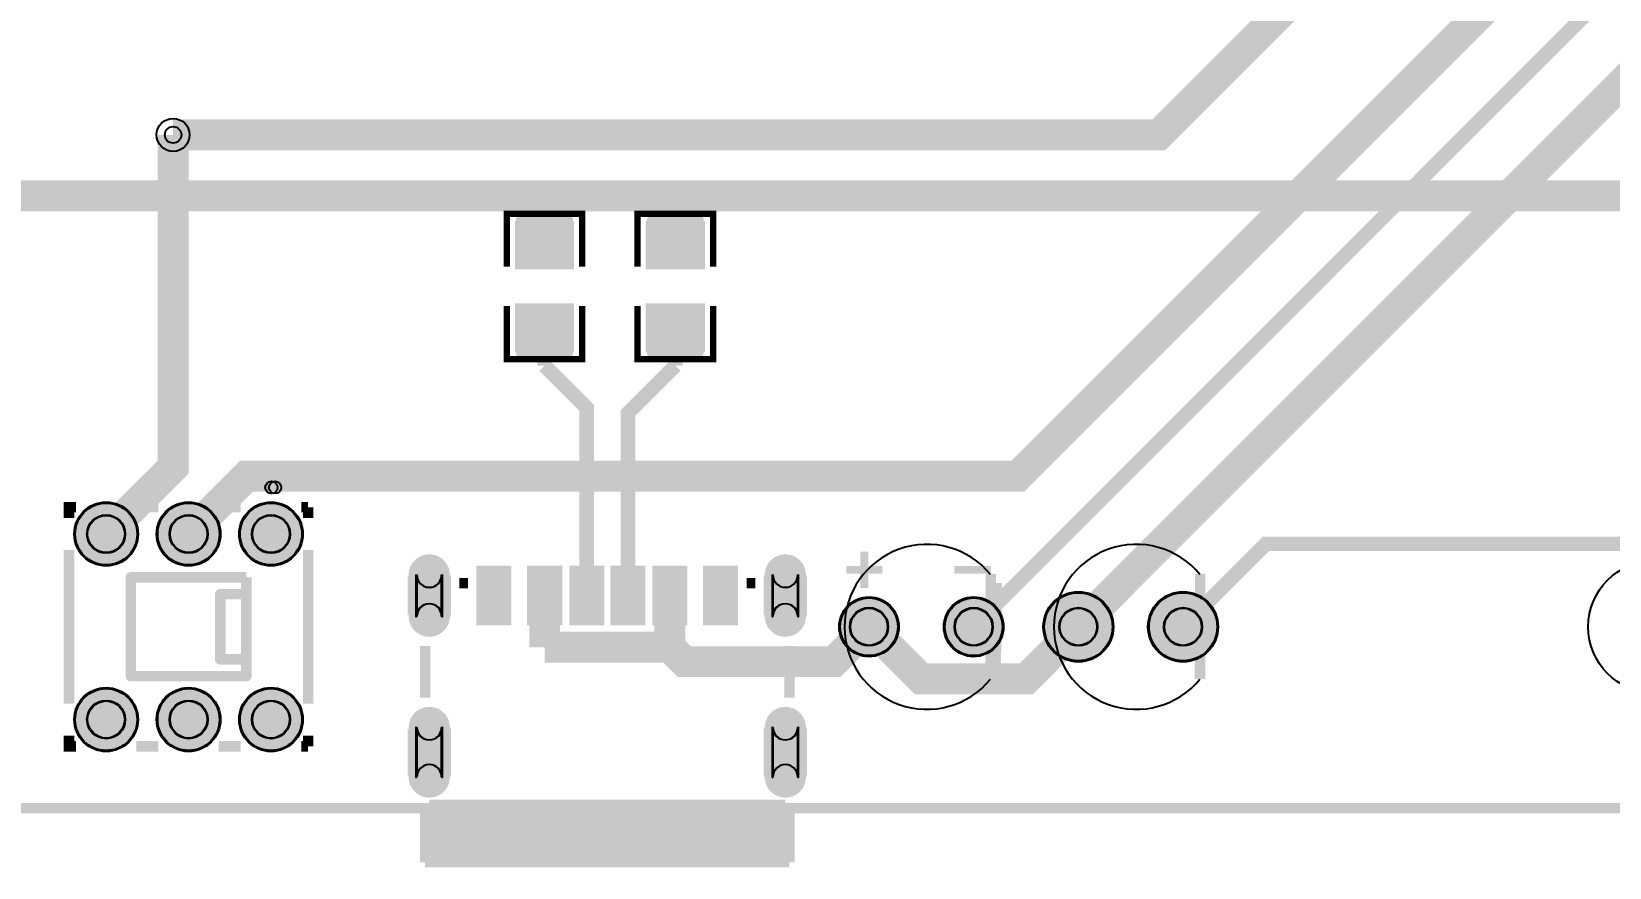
# Model space of a CAD drawing. Header units: millimetres. Extents: x -75 to 75, y -44 to 43.
# Drawn here: x -13.97 to 24.32, y -43.94 to -23.66 of the extents above; entities that cross this region are included whole.
import ezdxf

# ---------------------------------------------------------------- set-up
doc = ezdxf.new("R2010")
doc.units = ezdxf.units.MM
for name, color, linetype, true_color in [('BoardOutLine', 7, 'Continuous', 0xff00ff), ('BottomLayer', 7, 'Continuous', 0x0000ff), ('BottomSolderMaskLayer', 7, 'Continuous', 0xaa00ff), ('Document', 7, 'Continuous', 0xffffff), ('Hole', 7, 'Continuous', 0x222222), ('Multi-Layer', 7, 'Continuous', 0xc0c0c0), ('TopLayer', 7, 'Continuous', 0xff0000), ('TopPasteMaskLayer', 7, 'Continuous', 0x808080), ('TopSilkLayer', 7, 'Continuous', 0xffcc00), ('TopSolderMaskLayer', 7, 'Continuous', 0x800080)]:
    doc.layers.add(name, color=color, linetype=linetype, true_color=true_color)

msp = doc.modelspace()

# ---------------------------------------------------------------- hatches: boundary and pattern name
at = {"layer": 'BottomSolderMaskLayer'}
for points in [[(-12.935, -35.85, 1), (-11.385, -35.85, 1)], [(-10.935, -35.85, 1), (-9.385, -35.85, 1)], [(-8.935, -35.85, 1), (-7.385, -35.85, 1)], [(-3.795, -36.83, -0.785398), (-4.845, -36.83), (-4.845, -37.856, -0.785398), (-3.795, -37.856)], [(4.845, -36.83, -0.785398), (3.795, -36.83), (3.795, -37.856, -0.785398), (4.845, -37.856)], [(5.625, -38.1, 1), (7.075, -38.1, 1)], [(8.165, -38.1, 1), (9.615, -38.1, 1)], [(10.579, -38.1, 1), (12.281, -38.1, 1)], [(13.119, -38.1, 1), (14.821, -38.1, 1)], [(-12.935, -40.35, 1), (-11.385, -40.35, 1)], [(-10.935, -40.35, 1), (-9.385, -40.35, 1)], [(-8.935, -40.35, 1), (-7.385, -40.35, 1)], [(-3.795, -40.529, -0.785398), (-4.845, -40.529), (-4.845, -41.757, -0.785398), (-3.795, -41.757)], [(4.845, -40.529, -0.785398), (3.795, -40.529), (3.795, -41.757, -0.785398), (4.845, -41.757)]]:
    msp.add_hatch(color=256, dxfattribs=at).paths.add_polyline_path(points)
at = {"layer": 'Document'}
for points in [[(6.143, -36.28), (6.143, -37.16), (6.333, -37.16), (6.333, -36.28)], [(6.677, -36.624), (5.797, -36.624), (5.797, -36.814), (6.677, -36.814)], [(9.3, -36.624), (8.42, -36.624), (8.42, -36.814), (9.3, -36.814)], [(-8.633, -37.02), (-8.633, -39.3), (-8.634, -39.317), (-8.637, -39.333), (-8.643, -39.349), (-8.65, -39.364), (-8.659, -39.377), (-8.67, -39.39), (-8.683, -39.401), (-8.697, -39.41), (-8.711, -39.417), (-8.727, -39.423), (-8.743, -39.426), (-8.76, -39.427), (-11.56, -39.427), (-11.577, -39.426), (-11.593, -39.423), (-11.609, -39.417), (-11.624, -39.41), (-11.637, -39.401), (-11.65, -39.39), (-11.661, -39.377), (-11.67, -39.364), (-11.677, -39.349), (-11.683, -39.333), (-11.686, -39.317), (-11.687, -39.3), (-11.687, -36.9), (-11.686, -36.883), (-11.683, -36.867), (-11.677, -36.851), (-11.67, -36.837), (-11.661, -36.823), (-11.65, -36.81), (-11.637, -36.799), (-11.624, -36.79), (-11.609, -36.783), (-11.593, -36.777), (-11.577, -36.774), (-11.56, -36.773), (-9.07, -36.773), (-9.053, -36.774), (-9.037, -36.777), (-9.021, -36.783), (-9.007, -36.79), (-8.993, -36.799), (-8.98, -36.81), (-8.969, -36.823), (-8.96, -36.837), (-8.953, -36.851), (-8.947, -36.867), (-8.944, -36.883), (-8.943, -36.9), (-8.944, -36.917), (-8.947, -36.933), (-8.953, -36.949), (-8.96, -36.964), (-8.969, -36.977), (-8.98, -36.99), (-8.993, -37.001), (-9.007, -37.01), (-9.021, -37.017), (-9.037, -37.023), (-9.053, -37.026), (-9.07, -37.027), (-11.433, -37.027), (-11.433, -39.173), (-8.887, -39.173), (-8.887, -37.02), (-8.886, -37.003), (-8.883, -36.987), (-8.877, -36.971), (-8.87, -36.957), (-8.861, -36.943), (-8.85, -36.93), (-8.837, -36.919), (-8.824, -36.91), (-8.809, -36.903), (-8.793, -36.897), (-8.777, -36.894), (-8.76, -36.893), (-8.743, -36.894), (-8.727, -36.897), (-8.711, -36.903), (-8.697, -36.91), (-8.683, -36.919), (-8.67, -36.93), (-8.659, -36.943), (-8.65, -36.957), (-8.643, -36.971), (-8.637, -36.987), (-8.634, -37.003), (-8.633, -37.02)], [(9.26, -37.04), (9.26, -39.16), (9.55, -39.16), (9.55, -39.15), (9.58, -37.04)], [(-8.8, -39.017), (-9.39, -39.017), (-9.407, -39.016), (-9.423, -39.013), (-9.439, -39.007), (-9.454, -39), (-9.467, -38.991), (-9.48, -38.98), (-9.491, -38.967), (-9.5, -38.954), (-9.507, -38.939), (-9.513, -38.923), (-9.516, -38.907), (-9.517, -38.89), (-9.517, -37.31), (-9.516, -37.294), (-9.513, -37.277), (-9.507, -37.261), (-9.5, -37.247), (-9.491, -37.233), (-9.48, -37.22), (-9.467, -37.209), (-9.454, -37.2), (-9.439, -37.193), (-9.423, -37.187), (-9.407, -37.184), (-9.39, -37.183), (-8.78, -37.183), (-8.763, -37.184), (-8.747, -37.187), (-8.731, -37.193), (-8.717, -37.2), (-8.703, -37.209), (-8.69, -37.22), (-8.679, -37.233), (-8.67, -37.247), (-8.663, -37.261), (-8.657, -37.277), (-8.654, -37.294), (-8.653, -37.31), (-8.654, -37.327), (-8.657, -37.343), (-8.663, -37.359), (-8.67, -37.374), (-8.679, -37.387), (-8.69, -37.4), (-8.703, -37.411), (-8.717, -37.42), (-8.731, -37.427), (-8.747, -37.433), (-8.763, -37.436), (-8.78, -37.437), (-9.263, -37.437), (-9.263, -38.763), (-8.8, -38.763), (-8.783, -38.764), (-8.767, -38.767), (-8.751, -38.773), (-8.737, -38.78), (-8.723, -38.789), (-8.71, -38.8), (-8.699, -38.813), (-8.69, -38.827), (-8.683, -38.841), (-8.677, -38.857), (-8.674, -38.873), (-8.673, -38.89), (-8.674, -38.907), (-8.677, -38.923), (-8.683, -38.939), (-8.69, -38.954), (-8.699, -38.967), (-8.71, -38.98), (-8.723, -38.991), (-8.737, -39), (-8.751, -39.007), (-8.767, -39.013), (-8.783, -39.016), (-8.8, -39.017)], [(-4.318, -42.291), (-4.318, -43.815), (4.318, -43.815), (4.318, -42.291)]]:
    msp.add_hatch(color=256, dxfattribs=at).paths.add_polyline_path(points)
at = {"layer": 'Multi-Layer'}
for points in [[(-12.91, -35.85, 1), (-11.41, -35.85, 1)], [(-10.91, -35.85, 1), (-9.41, -35.85, 1)], [(-8.91, -35.85, 1), (-7.41, -35.85, 1)], [(-3.82, -36.843, -0.785398), (-4.82, -36.843), (-4.82, -37.843, -0.785398), (-3.82, -37.843)], [(4.82, -36.843, -0.785398), (3.82, -36.843), (3.82, -37.843, -0.785398), (4.82, -37.843)], [(5.65, -38.1, 1), (7.05, -38.1, 1)], [(8.19, -38.1, 1), (9.59, -38.1, 1)], [(10.605, -38.1, 1), (12.256, -38.1, 1)], [(13.145, -38.1, 1), (14.796, -38.1, 1)], [(-12.91, -40.35, 1), (-11.41, -40.35, 1)], [(-10.91, -40.35, 1), (-9.41, -40.35, 1)], [(-8.91, -40.35, 1), (-7.41, -40.35, 1)], [(-3.82, -40.543, -0.785398), (-4.82, -40.543), (-4.82, -41.743, -0.785398), (-3.82, -41.743)], [(4.82, -40.543, -0.785398), (3.82, -40.543), (3.82, -41.743, -0.785398), (4.82, -41.743)]]:
    msp.add_hatch(color=256, dxfattribs=at).paths.add_polyline_path(points)
at = {"layer": 'TopLayer'}
for points in [[(-2.212, -29.411), (-0.836, -29.411), (-0.836, -28.279), (-2.212, -28.279)], [(0.963, -29.411), (2.339, -29.411), (2.339, -28.279), (0.963, -28.279)], [(-2.212, -30.279), (-0.836, -30.279), (-0.836, -31.411), (-2.212, -31.411)], [(0.963, -30.279), (2.339, -30.279), (2.339, -31.411), (0.963, -31.411)], [(-3.15, -36.643), (-2.35, -36.643), (-2.35, -38.043), (-3.15, -38.043)], [(-1.92, -36.643), (-1.12, -36.643), (-1.12, -38.043), (-1.92, -38.043)], [(-0.9, -36.643), (-0.1, -36.643), (-0.1, -38.043), (-0.9, -38.043)], [(0.1, -36.643), (0.9, -36.643), (0.9, -38.043), (0.1, -38.043)], [(1.12, -36.643), (1.92, -36.643), (1.92, -38.043), (1.12, -38.043)], [(2.35, -36.643), (3.15, -36.643), (3.15, -38.043), (2.35, -38.043)]]:
    msp.add_hatch(color=256, dxfattribs=at).paths.add_polyline_path(points)
at = {"layer": 'TopPasteMaskLayer'}
for points in [[(-2.164, -28.145), (-0.884, -28.145), (-0.834, -28.195), (-0.834, -29.345), (-0.884, -29.395), (-1.294, -29.4), (-1.294, -28.95), (-1.744, -28.95), (-1.744, -29.39), (-2.164, -29.395), (-2.214, -29.345), (-2.214, -28.195)], [(1.011, -28.145), (2.291, -28.145), (2.341, -28.195), (2.341, -29.345), (2.291, -29.395), (1.881, -29.4), (1.881, -28.95), (1.431, -28.95), (1.431, -29.39), (1.011, -29.395), (0.961, -29.345), (0.961, -28.195)], [(-2.164, -30.295), (-1.744, -30.295), (-1.744, -30.74), (-1.294, -30.74), (-1.294, -30.3), (-0.884, -30.295), (-0.834, -30.345), (-0.834, -31.495), (-0.884, -31.545), (-2.164, -31.545), (-2.214, -31.495), (-2.214, -30.345)], [(1.011, -30.295), (1.431, -30.295), (1.431, -30.74), (1.881, -30.74), (1.881, -30.3), (2.291, -30.295), (2.341, -30.345), (2.341, -31.495), (2.291, -31.545), (1.011, -31.545), (0.961, -31.495), (0.961, -30.345)], [(-4.283, -36.344), (-4.308, -36.343), (-4.333, -36.343), (-4.357, -36.344), (-4.382, -36.347), (-4.407, -36.351), (-4.431, -36.356), (-4.455, -36.362), (-4.479, -36.369), (-4.503, -36.378), (-4.526, -36.387), (-4.548, -36.398), (-4.57, -36.41), (-4.591, -36.423), (-4.612, -36.437), (-4.632, -36.452), (-4.651, -36.468), (-4.669, -36.485), (-4.687, -36.503), (-4.703, -36.522), (-4.719, -36.541), (-4.733, -36.561), (-4.747, -36.582), (-4.759, -36.604), (-4.771, -36.626), (-4.781, -36.649), (-4.79, -36.672), (-4.798, -36.696), (-4.805, -36.72), (-4.81, -36.744), (-4.814, -36.769), (-4.818, -36.793), (-4.819, -36.818), (-4.82, -36.843), (-4.82, -37.843), (-4.819, -37.868), (-4.818, -37.893), (-4.814, -37.918), (-4.81, -37.942), (-4.805, -37.966), (-4.798, -37.99), (-4.79, -38.014), (-4.781, -38.037), (-4.771, -38.06), (-4.759, -38.082), (-4.747, -38.104), (-4.733, -38.125), (-4.719, -38.145), (-4.703, -38.164), (-4.687, -38.183), (-4.669, -38.201), (-4.651, -38.218), (-4.632, -38.234), (-4.612, -38.249), (-4.591, -38.263), (-4.57, -38.276), (-4.548, -38.288), (-4.526, -38.299), (-4.503, -38.308), (-4.479, -38.317), (-4.455, -38.324), (-4.431, -38.33), (-4.407, -38.335), (-4.382, -38.339), (-4.357, -38.342), (-4.333, -38.343), (-4.308, -38.343), (-4.283, -38.342), (-4.258, -38.339), (-4.233, -38.335), (-4.209, -38.33), (-4.185, -38.324), (-4.161, -38.317), (-4.137, -38.308), (-4.114, -38.299), (-4.092, -38.288), (-4.07, -38.276), (-4.049, -38.263), (-4.028, -38.249), (-4.008, -38.234), (-3.989, -38.218), (-3.971, -38.201), (-3.954, -38.183), (-3.937, -38.164), (-3.921, -38.145), (-3.907, -38.125), (-3.893, -38.104), (-3.881, -38.082), (-3.87, -38.06), (-3.859, -38.037), (-3.85, -38.014), (-3.842, -37.99), (-3.836, -37.966), (-3.83, -37.942), (-3.826, -37.918), (-3.823, -37.893), (-3.821, -37.868), (-3.82, -37.843), (-3.82, -36.843), (-3.821, -36.818), (-3.823, -36.793), (-3.826, -36.769), (-3.83, -36.744), (-3.836, -36.72), (-3.842, -36.696), (-3.85, -36.672), (-3.859, -36.649), (-3.87, -36.626), (-3.881, -36.604), (-3.893, -36.582), (-3.907, -36.561), (-3.921, -36.541), (-3.937, -36.522), (-3.954, -36.503), (-3.971, -36.485), (-3.989, -36.468), (-4.008, -36.452), (-4.028, -36.437), (-4.049, -36.423), (-4.07, -36.41), (-4.092, -36.398), (-4.114, -36.387), (-4.137, -36.378), (-4.161, -36.369), (-4.185, -36.362), (-4.209, -36.356), (-4.233, -36.351), (-4.258, -36.347)], [(4.308, -36.343), (4.283, -36.344), (4.258, -36.347), (4.233, -36.351), (4.209, -36.356), (4.185, -36.362), (4.161, -36.369), (4.137, -36.378), (4.114, -36.387), (4.092, -36.398), (4.07, -36.41), (4.049, -36.423), (4.028, -36.437), (4.008, -36.452), (3.989, -36.468), (3.971, -36.485), (3.954, -36.503), (3.937, -36.522), (3.921, -36.541), (3.907, -36.561), (3.893, -36.582), (3.881, -36.604), (3.87, -36.626), (3.859, -36.649), (3.85, -36.672), (3.842, -36.696), (3.836, -36.72), (3.83, -36.744), (3.826, -36.769), (3.823, -36.793), (3.821, -36.818), (3.82, -36.843), (3.82, -37.843), (3.821, -37.868), (3.823, -37.893), (3.826, -37.918), (3.83, -37.942), (3.836, -37.966), (3.842, -37.99), (3.85, -38.014), (3.859, -38.037), (3.87, -38.06), (3.881, -38.082), (3.893, -38.104), (3.907, -38.125), (3.921, -38.145), (3.937, -38.164), (3.954, -38.183), (3.971, -38.201), (3.989, -38.218), (4.008, -38.234), (4.028, -38.249), (4.049, -38.263), (4.07, -38.276), (4.092, -38.288), (4.114, -38.299), (4.137, -38.308), (4.161, -38.317), (4.185, -38.324), (4.209, -38.33), (4.233, -38.335), (4.258, -38.339), (4.283, -38.342), (4.308, -38.343), (4.333, -38.343), (4.357, -38.342), (4.382, -38.339), (4.407, -38.335), (4.431, -38.33), (4.455, -38.324), (4.479, -38.317), (4.503, -38.308), (4.526, -38.299), (4.548, -38.288), (4.57, -38.276), (4.591, -38.263), (4.612, -38.249), (4.632, -38.234), (4.651, -38.218), (4.669, -38.201), (4.687, -38.183), (4.703, -38.164), (4.719, -38.145), (4.733, -38.125), (4.747, -38.104), (4.759, -38.082), (4.771, -38.06), (4.781, -38.037), (4.79, -38.014), (4.798, -37.99), (4.805, -37.966), (4.81, -37.942), (4.814, -37.918), (4.818, -37.893), (4.819, -37.868), (4.82, -37.843), (4.82, -36.843), (4.819, -36.818), (4.818, -36.793), (4.814, -36.769), (4.81, -36.744), (4.805, -36.72), (4.798, -36.696), (4.79, -36.672), (4.781, -36.649), (4.771, -36.626), (4.759, -36.604), (4.747, -36.582), (4.733, -36.561), (4.719, -36.541), (4.703, -36.522), (4.687, -36.503), (4.669, -36.485), (4.651, -36.468), (4.632, -36.452), (4.612, -36.437), (4.591, -36.423), (4.57, -36.41), (4.548, -36.398), (4.526, -36.387), (4.503, -36.378), (4.479, -36.369), (4.455, -36.362), (4.431, -36.356), (4.407, -36.351), (4.382, -36.347), (4.357, -36.344), (4.333, -36.343)], [(-3.15, -36.643), (-3.15, -38.043), (-2.35, -38.043), (-2.35, -36.643)], [(-1.92, -36.643), (-1.92, -38.043), (-1.12, -38.043), (-1.12, -36.643)], [(-0.1, -38.043), (-0.1, -36.643), (-0.9, -36.643), (-0.9, -38.043)], [(0.1, -36.643), (0.1, -38.043), (0.9, -38.043), (0.9, -36.643)], [(1.92, -38.043), (1.92, -36.643), (1.12, -36.643), (1.12, -38.043)], [(3.15, -38.043), (3.15, -36.643), (2.35, -36.643), (2.35, -38.043)], [(-4.333, -40.043), (-4.357, -40.045), (-4.382, -40.047), (-4.407, -40.051), (-4.431, -40.056), (-4.455, -40.062), (-4.479, -40.069), (-4.503, -40.078), (-4.526, -40.087), (-4.548, -40.098), (-4.57, -40.11), (-4.591, -40.123), (-4.612, -40.137), (-4.632, -40.152), (-4.651, -40.168), (-4.669, -40.185), (-4.687, -40.203), (-4.703, -40.222), (-4.719, -40.241), (-4.733, -40.261), (-4.747, -40.282), (-4.759, -40.304), (-4.771, -40.326), (-4.781, -40.349), (-4.79, -40.372), (-4.798, -40.396), (-4.805, -40.42), (-4.81, -40.444), (-4.814, -40.469), (-4.818, -40.493), (-4.819, -40.518), (-4.82, -40.543), (-4.82, -41.743), (-4.819, -41.768), (-4.818, -41.793), (-4.814, -41.818), (-4.81, -41.842), (-4.805, -41.866), (-4.798, -41.891), (-4.79, -41.914), (-4.781, -41.937), (-4.771, -41.96), (-4.759, -41.982), (-4.747, -42.004), (-4.733, -42.025), (-4.719, -42.045), (-4.703, -42.065), (-4.687, -42.083), (-4.669, -42.101), (-4.651, -42.118), (-4.632, -42.134), (-4.612, -42.149), (-4.591, -42.163), (-4.57, -42.176), (-4.548, -42.188), (-4.526, -42.199), (-4.503, -42.209), (-4.479, -42.217), (-4.455, -42.224), (-4.431, -42.231), (-4.407, -42.236), (-4.382, -42.239), (-4.357, -42.242), (-4.333, -42.243), (-4.308, -42.243), (-4.283, -42.242), (-4.258, -42.239), (-4.233, -42.236), (-4.209, -42.231), (-4.185, -42.224), (-4.161, -42.217), (-4.137, -42.209), (-4.114, -42.199), (-4.092, -42.188), (-4.07, -42.176), (-4.049, -42.163), (-4.028, -42.149), (-4.008, -42.134), (-3.989, -42.118), (-3.971, -42.101), (-3.954, -42.083), (-3.937, -42.065), (-3.921, -42.045), (-3.907, -42.025), (-3.893, -42.004), (-3.881, -41.982), (-3.87, -41.96), (-3.859, -41.937), (-3.85, -41.914), (-3.842, -41.891), (-3.836, -41.866), (-3.83, -41.842), (-3.826, -41.818), (-3.823, -41.793), (-3.821, -41.768), (-3.82, -41.743), (-3.82, -40.543), (-3.821, -40.518), (-3.823, -40.493), (-3.826, -40.469), (-3.83, -40.444), (-3.836, -40.42), (-3.842, -40.396), (-3.85, -40.372), (-3.859, -40.349), (-3.87, -40.326), (-3.881, -40.304), (-3.893, -40.282), (-3.907, -40.261), (-3.921, -40.241), (-3.937, -40.222), (-3.954, -40.203), (-3.971, -40.185), (-3.989, -40.168), (-4.008, -40.152), (-4.028, -40.137), (-4.049, -40.123), (-4.07, -40.11), (-4.092, -40.098), (-4.114, -40.087), (-4.137, -40.078), (-4.161, -40.069), (-4.185, -40.062), (-4.209, -40.056), (-4.233, -40.051), (-4.258, -40.047), (-4.283, -40.045), (-4.308, -40.043)], [(4.308, -40.043), (4.283, -40.045), (4.258, -40.047), (4.233, -40.051), (4.209, -40.056), (4.185, -40.062), (4.161, -40.069), (4.137, -40.078), (4.114, -40.087), (4.092, -40.098), (4.07, -40.11), (4.049, -40.123), (4.028, -40.137), (4.008, -40.152), (3.989, -40.168), (3.971, -40.185), (3.954, -40.203), (3.937, -40.222), (3.921, -40.241), (3.907, -40.261), (3.893, -40.282), (3.881, -40.304), (3.87, -40.326), (3.859, -40.349), (3.85, -40.372), (3.842, -40.396), (3.836, -40.42), (3.83, -40.444), (3.826, -40.469), (3.823, -40.493), (3.821, -40.518), (3.82, -40.543), (3.82, -41.743), (3.821, -41.768), (3.823, -41.793), (3.826, -41.818), (3.83, -41.842), (3.836, -41.866), (3.842, -41.891), (3.85, -41.914), (3.859, -41.937), (3.87, -41.96), (3.881, -41.982), (3.893, -42.004), (3.907, -42.025), (3.921, -42.045), (3.937, -42.065), (3.954, -42.083), (3.971, -42.101), (3.989, -42.118), (4.008, -42.134), (4.028, -42.149), (4.049, -42.163), (4.07, -42.176), (4.092, -42.188), (4.114, -42.199), (4.137, -42.209), (4.161, -42.217), (4.185, -42.224), (4.209, -42.231), (4.233, -42.236), (4.258, -42.239), (4.283, -42.242), (4.308, -42.243), (4.333, -42.243), (4.357, -42.242), (4.382, -42.239), (4.407, -42.236), (4.431, -42.231), (4.455, -42.224), (4.479, -42.217), (4.503, -42.209), (4.526, -42.199), (4.548, -42.188), (4.57, -42.176), (4.591, -42.163), (4.612, -42.149), (4.632, -42.134), (4.651, -42.118), (4.669, -42.101), (4.687, -42.083), (4.703, -42.065), (4.719, -42.045), (4.733, -42.025), (4.747, -42.004), (4.759, -41.982), (4.771, -41.96), (4.781, -41.937), (4.79, -41.914), (4.798, -41.891), (4.805, -41.866), (4.81, -41.842), (4.814, -41.818), (4.818, -41.793), (4.819, -41.768), (4.82, -41.743), (4.82, -40.543), (4.819, -40.518), (4.818, -40.493), (4.814, -40.469), (4.81, -40.444), (4.805, -40.42), (4.798, -40.396), (4.79, -40.372), (4.781, -40.349), (4.771, -40.326), (4.759, -40.304), (4.747, -40.282), (4.733, -40.261), (4.719, -40.241), (4.703, -40.222), (4.687, -40.203), (4.669, -40.185), (4.651, -40.168), (4.632, -40.152), (4.612, -40.137), (4.591, -40.123), (4.57, -40.11), (4.548, -40.098), (4.526, -40.087), (4.503, -40.078), (4.479, -40.069), (4.455, -40.062), (4.431, -40.056), (4.407, -40.051), (4.382, -40.047), (4.357, -40.045), (4.333, -40.043)]]:
    msp.add_hatch(color=256, dxfattribs=at).paths.add_polyline_path(points)
at = {"layer": 'TopSolderMaskLayer'}
for points in [[(-2.243, -29.432), (-0.805, -29.432), (-0.805, -28.258), (-2.243, -28.258)], [(0.932, -29.432), (2.37, -29.432), (2.37, -28.258), (0.932, -28.258)], [(-2.243, -30.258), (-0.805, -30.258), (-0.805, -31.432), (-2.243, -31.432)], [(0.932, -30.258), (2.37, -30.258), (2.37, -31.432), (0.932, -31.432)], [(-12.935, -35.85, 1), (-11.385, -35.85, 1)], [(-10.935, -35.85, 1), (-9.385, -35.85, 1)], [(-8.935, -35.85, 1), (-7.385, -35.85, 1)], [(-3.175, -36.618), (-2.325, -36.618), (-2.325, -38.068), (-3.175, -38.068)], [(-1.945, -36.618), (-1.095, -36.618), (-1.095, -38.068), (-1.945, -38.068)], [(-0.925, -36.618), (-0.075, -36.618), (-0.075, -38.068), (-0.925, -38.068)], [(0.075, -36.618), (0.925, -36.618), (0.925, -38.068), (0.075, -38.068)], [(1.095, -36.618), (1.945, -36.618), (1.945, -38.068), (1.095, -38.068)], [(2.325, -36.618), (3.175, -36.618), (3.175, -38.068), (2.325, -38.068)], [(-3.795, -36.83, -0.785398), (-4.845, -36.83), (-4.845, -37.856, -0.785398), (-3.795, -37.856)], [(4.845, -36.83, -0.785398), (3.795, -36.83), (3.795, -37.856, -0.785398), (4.845, -37.856)], [(5.625, -38.1, 1), (7.075, -38.1, 1)], [(8.165, -38.1, 1), (9.615, -38.1, 1)], [(10.579, -38.1, 1), (12.281, -38.1, 1)], [(13.119, -38.1, 1), (14.821, -38.1, 1)], [(-12.935, -40.35, 1), (-11.385, -40.35, 1)], [(-10.935, -40.35, 1), (-9.385, -40.35, 1)], [(-8.935, -40.35, 1), (-7.385, -40.35, 1)], [(-3.795, -40.529, -0.785398), (-4.845, -40.529), (-4.845, -41.757, -0.785398), (-3.795, -41.757)], [(4.845, -40.529, -0.785398), (3.795, -40.529), (3.795, -41.757, -0.785398), (4.845, -41.757)]]:
    msp.add_hatch(color=256, dxfattribs=at).paths.add_polyline_path(points)

# ---------------------------------------------------------------- linework, layer by layer
at = {"layer": 'BoardOutLine', "const_width": 0.254}
msp.add_lwpolyline([(70, -42.5), (-70, -42.5)], dxfattribs=at)
at = {"layer": 'BottomLayer'}
for points, const_width in [([(11.43, -38.1), (35.274, -14.257), (42.332, -14.257)], 0.75), ([(29.083, -14.821), (28.272, -15.633), (28.272, -16.139), (9.962, -34.448), (-8.757, -34.448), (-10.16, -35.85)], 0.75), ([(29.122, -15.998), (29.122, -17.868), (8.89, -38.1)], 0.354), ([(-10.535, -26.168), (-10.535, -34.226), (-12.16, -35.85)], 0.75)]:
    msp.add_lwpolyline(points, dxfattribs=dict(at, const_width=const_width))
at = {"layer": 'BottomSolderMaskLayer'}
for points in [[(-4.635, -36.83), (-4.635, -37.856)], [(-4.005, -36.83), (-4.005, -37.856)], [(4.005, -36.83), (4.005, -37.856)], [(4.635, -36.83), (4.635, -37.856)], [(-4.635, -40.529), (-4.635, -41.757)], [(-4.005, -40.529), (-4.005, -41.757)], [(4.005, -40.529), (4.005, -41.757)], [(4.635, -40.529), (4.635, -41.757)]]:
    msp.add_lwpolyline(points, close=True, dxfattribs=at)
for centre, radius in [((-12.16, -35.85), 0.775), ((-10.16, -35.85), 0.775), ((-8.16, -35.85), 0.775), ((-12.16, -35.85), 0.465), ((-10.16, -35.85), 0.465), ((-8.16, -35.85), 0.465), ((6.35, -38.1), 0.725), ((8.89, -38.1), 0.725), ((11.43, -38.1), 0.851), ((13.97, -38.1), 0.851), ((6.35, -38.1), 0.466), ((8.89, -38.1), 0.466), ((11.43, -38.1), 0.464), ((13.97, -38.1), 0.464), ((-12.16, -40.35), 0.775), ((-10.16, -40.35), 0.775), ((-8.16, -40.35), 0.775), ((-12.16, -40.35), 0.465), ((-10.16, -40.35), 0.465), ((-8.16, -40.35), 0.465)]:
    msp.add_circle(centre, radius, dxfattribs=at)
for centre, start, end in [((-4.32, -36.83), 180, 0), ((4.32, -36.83), 180, 0), ((-4.32, -37.856), 0, 180), ((4.32, -37.856), 0, 180), ((-4.32, -40.529), 180, 0), ((4.32, -40.529), 180, 0), ((-4.32, -41.757), 0, 180), ((4.32, -41.757), 0, 180)]:
    msp.add_arc(centre, 0.315, start, end, dxfattribs=at)
at = {"layer": 'Document'}
msp.add_circle((-8.15, -34.72), 0.15, dxfattribs=at)
at = {"layer": 'Hole'}
msp.add_circle((-10.535, -26.168), 0.2, dxfattribs=at)
at = {"layer": 'Multi-Layer'}
for points in [[(-4.62, -36.843), (-4.62, -37.843)], [(-4.02, -36.843), (-4.02, -37.843)], [(4.02, -36.843), (4.02, -37.843)], [(4.62, -36.843), (4.62, -37.843)], [(-4.62, -40.543), (-4.62, -41.743)], [(-4.02, -40.543), (-4.02, -41.743)], [(4.02, -40.543), (4.02, -41.743)], [(4.62, -40.543), (4.62, -41.743)]]:
    msp.add_lwpolyline(points, close=True, dxfattribs=at)
for centre, radius in [((-10.535, -26.168), 0.4), ((-12.16, -35.85), 0.75), ((-10.16, -35.85), 0.75), ((-8.16, -35.85), 0.75), ((-12.16, -35.85), 0.45), ((-10.16, -35.85), 0.45), ((-8.16, -35.85), 0.45), ((25.4, -38.1), 1.6), ((6.35, -38.1), 0.7), ((8.89, -38.1), 0.7), ((11.43, -38.1), 0.826), ((13.97, -38.1), 0.826), ((6.35, -38.1), 0.45), ((8.89, -38.1), 0.45), ((11.43, -38.1), 0.45), ((13.97, -38.1), 0.45), ((-12.16, -40.35), 0.75), ((-10.16, -40.35), 0.75), ((-8.16, -40.35), 0.75), ((-12.16, -40.35), 0.45), ((-10.16, -40.35), 0.45), ((-8.16, -40.35), 0.45)]:
    msp.add_circle(centre, radius, dxfattribs=at)
for centre, start, end in [((-4.32, -36.843), 180, 0), ((4.32, -36.843), 180, 0), ((-4.32, -37.843), 0, 180), ((4.32, -37.843), 0, 180), ((-4.32, -40.543), 180, 0), ((4.32, -40.543), 180, 0), ((-4.32, -41.743), 0, 180), ((4.32, -41.743), 0, 180)]:
    msp.add_arc(centre, 0.3, start, end, dxfattribs=at)
at = {"layer": 'TopLayer'}
for points, const_width in [([(70.342, -13.589), (70.342, -26.88), (61.135, -36.088), (15.982, -36.088), (13.97, -38.1)], 0.354), ([(45.365, -17.899), (41.054, -17.899), (38.086, -20.866), (18.686, -20.866), (13.384, -26.168), (-10.535, -26.168)], 0.75), ([(31.028, -27.648), (-47.046, -27.648), (-47.117, -27.719)], 0.75), ([(-1.524, -30.845), (-1.524, -31.766)], 0.354), ([(1.651, -30.845), (1.651, -31.766)], 0.354), ([(-0.5, -37.343), (-0.5, -32.79), (-1.524, -31.766)], 0.354), ([(0.5, -37.343), (0.5, -32.917), (1.651, -31.766)], 0.354), ([(-1.52, -37.343), (-1.52, -38.596)], 0.75), ([(1.52, -37.343), (1.52, -38.596)], 0.75), ([(1.52, -38.596), (1.871, -38.947), (5.503, -38.947), (6.35, -38.1)], 0.75), ([(11.43, -38.1), (10.166, -39.364), (7.614, -39.364), (6.35, -38.1)], 0.75), ([(-1.52, -38.596), (1.52, -38.596)], 0.75)]:
    msp.add_lwpolyline(points, dxfattribs=dict(at, const_width=const_width))
at = {"layer": 'TopSilkLayer'}
for points, const_width in [([(-2.441, -29.369), (-2.441, -28.084), (-0.607, -28.084), (-0.607, -29.369)], 0.152), ([(0.734, -29.369), (0.734, -28.084), (2.568, -28.084), (2.568, -29.369)], 0.152), ([(-2.441, -30.321), (-2.441, -31.606), (-0.607, -31.606), (-0.607, -30.321)], 0.152), ([(0.734, -30.321), (0.734, -31.606), (2.568, -31.606), (2.568, -30.321)], 0.152), ([(-13.06, -35.463), (-13.06, -35.2), (-12.894, -35.2)], 0.254), ([(-11.426, -35.2), (-10.894, -35.2)], 0.254), ([(-9.426, -35.2), (-8.894, -35.2)], 0.254), ([(-7.426, -35.2), (-7.26, -35.2)], 0.254), ([(-7.26, -35.463), (-7.26, -35.2)], 0.254), ([(-13.06, -39.963), (-13.06, -36.237)], 0.254), ([(-7.26, -39.963), (-7.26, -36.237)], 0.254), ([(9.301, -39.37), (9.307, -36.822)], 0.254), ([(14.382, -39.37), (14.387, -36.822)], 0.254), ([(-11.56, -39.3), (-11.56, -36.9)], 0.254), ([(-11.56, -36.9), (-8.76, -36.9)], 0.254), ([(-8.76, -39.3), (-8.76, -36.9)], 0.254), ([(-3.381, -37.043), (-3.589, -37.043)], 0.254), ([(3.589, -37.043), (3.381, -37.043)], 0.254), ([(-9.39, -38.891), (-9.39, -37.309)], 0.254), ([(-9.39, -37.309), (-8.76, -37.309)], 0.254), ([(-4.42, -39.819), (-4.42, -38.567)], 0.254), ([(4.42, -39.819), (4.42, -38.567)], 0.254), ([(-8.76, -38.891), (-9.39, -38.891)], 0.254), ([(-8.76, -39.3), (-11.56, -39.3)], 0.254), ([(-12.894, -41), (-13.06, -41), (-13.06, -40.737)], 0.254), ([(-10.894, -41), (-11.426, -41)], 0.254), ([(-8.894, -41), (-9.426, -41)], 0.254), ([(-7.26, -41), (-7.426, -41)], 0.254), ([(-7.26, -41), (-7.26, -40.737)], 0.254), ([(-4.42, -43.81), (-4.42, -42.467)], 0.254), ([(4.42, -43.81), (4.42, -42.467)], 0.254), ([(4.42, -43.81), (-4.42, -43.81)], 0.254)]:
    msp.add_lwpolyline(points, dxfattribs=dict(at, const_width=const_width))
msp.add_circle((-8.06, -34.72), 0.15, dxfattribs=at)
for centre in [(7.754, -38.102), (12.834, -38.102)]:
    msp.add_arc(centre, 2, 39.3259, 320.6741, dxfattribs=at)
at = {"layer": 'TopSolderMaskLayer'}
for points in [[(-4.635, -36.83), (-4.635, -37.856)], [(-4.005, -36.83), (-4.005, -37.856)], [(4.005, -36.83), (4.005, -37.856)], [(4.635, -36.83), (4.635, -37.856)], [(-4.635, -40.529), (-4.635, -41.757)], [(-4.005, -40.529), (-4.005, -41.757)], [(4.005, -40.529), (4.005, -41.757)], [(4.635, -40.529), (4.635, -41.757)]]:
    msp.add_lwpolyline(points, close=True, dxfattribs=at)
for centre, radius in [((-12.16, -35.85), 0.775), ((-10.16, -35.85), 0.775), ((-8.16, -35.85), 0.775), ((-12.16, -35.85), 0.465), ((-10.16, -35.85), 0.465), ((-8.16, -35.85), 0.465), ((6.35, -38.1), 0.725), ((8.89, -38.1), 0.725), ((11.43, -38.1), 0.851), ((13.97, -38.1), 0.851), ((6.35, -38.1), 0.466), ((8.89, -38.1), 0.466), ((11.43, -38.1), 0.464), ((13.97, -38.1), 0.464), ((-12.16, -40.35), 0.775), ((-10.16, -40.35), 0.775), ((-8.16, -40.35), 0.775), ((-12.16, -40.35), 0.465), ((-10.16, -40.35), 0.465), ((-8.16, -40.35), 0.465)]:
    msp.add_circle(centre, radius, dxfattribs=at)
for centre, start, end in [((-4.32, -36.83), 180, 0), ((4.32, -36.83), 180, 0), ((-4.32, -37.856), 0, 180), ((4.32, -37.856), 0, 180), ((-4.32, -40.529), 180, 0), ((4.32, -40.529), 180, 0), ((-4.32, -41.757), 0, 180), ((4.32, -41.757), 0, 180)]:
    msp.add_arc(centre, 0.315, start, end, dxfattribs=at)

doc.saveas('drawing.dxf')
